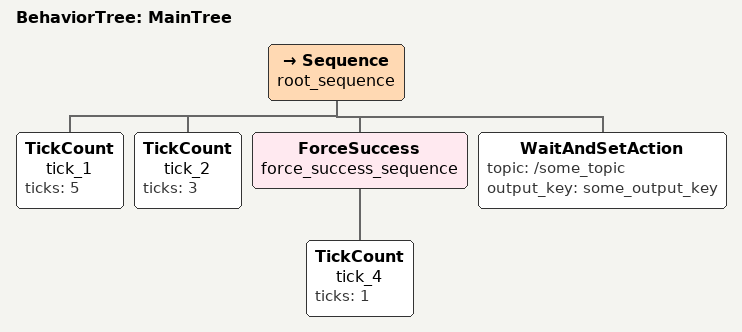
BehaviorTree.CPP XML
<root main_tree_to_execute="MainTree">
  <BehaviorTree ID="MainTree">
    <Sequence name="root_sequence">
      <TickCount name="tick_1" ticks="5"/>
      <TickCount name="tick_2" ticks="3"/>
      <ForceSuccess name="force_success_sequence">
        <TickCount name="tick_4" ticks="1"/>
      </ForceSuccess>
	<WaitAndSetAction topic="/some_topic" output_key="some_output_key" />
    </Sequence>
  </BehaviorTree>
</root>
